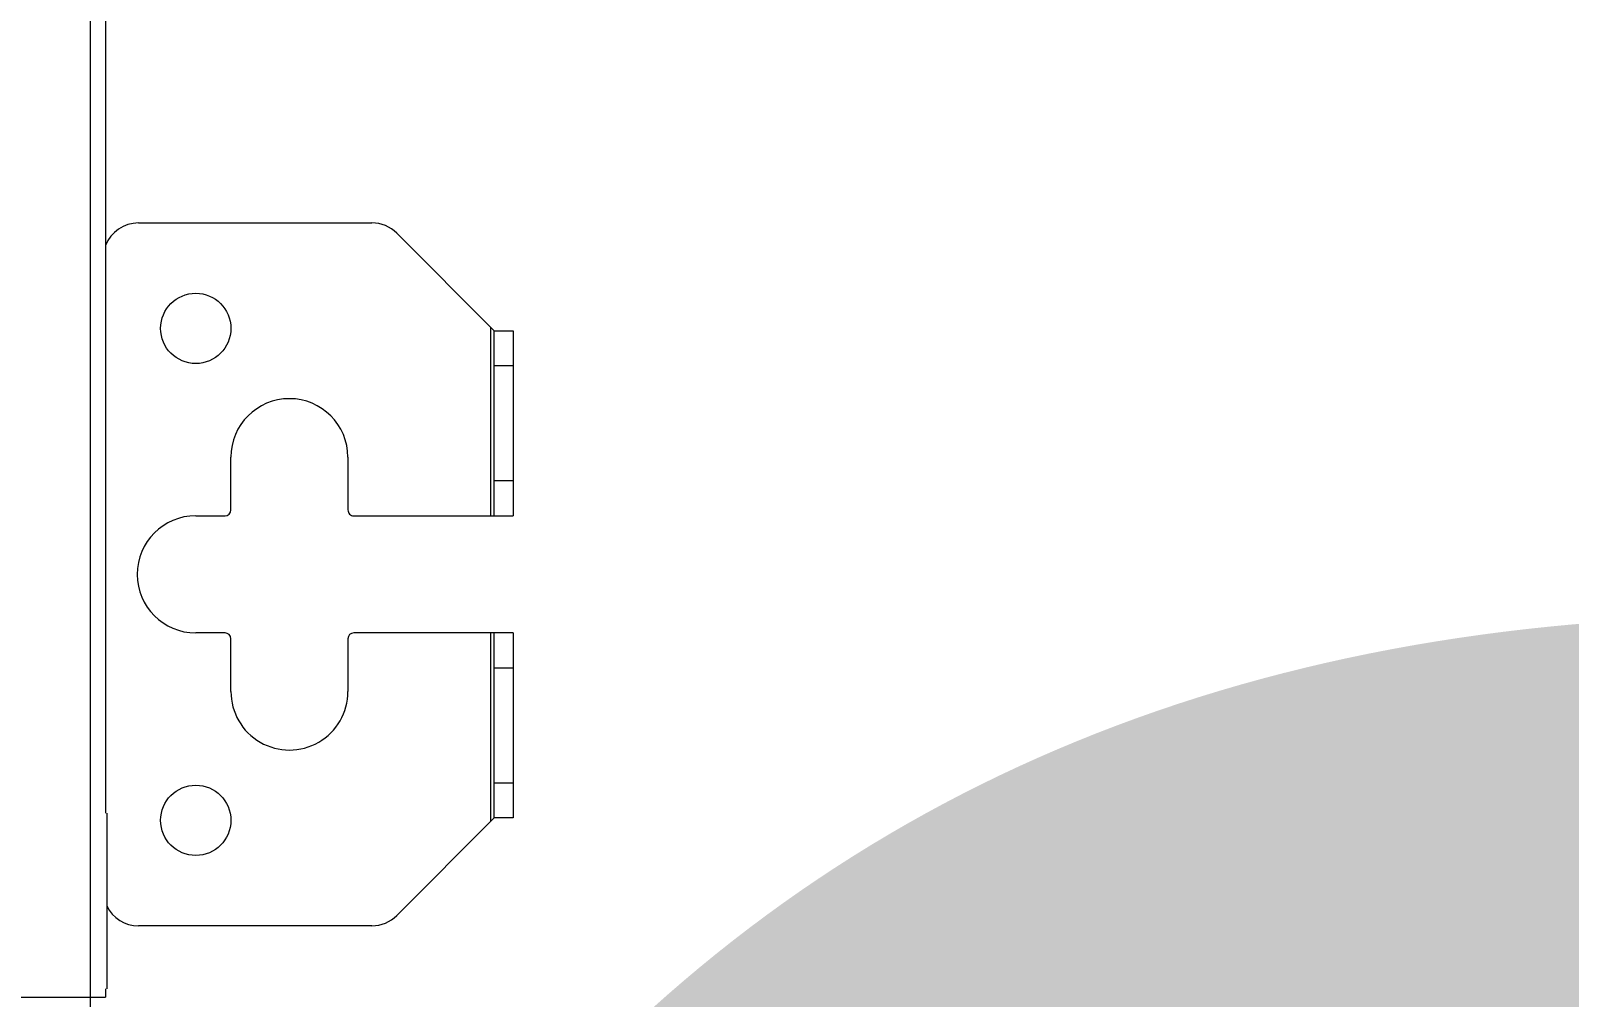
# Model space of a CAD drawing. Header units: millimetres. Extents: x 61566 to 667441, y 0 to 118800.
# Drawn here: x 447930.8 to 448062.2, y 50674.9 to 50757.4 of the extents above; entities that cross this region are included whole.
import ezdxf

# ---------------------------------------------------------------- set-up
doc = ezdxf.new("R2010")
doc.units = ezdxf.units.MM
doc.header["$LTSCALE"] = 200
for name, color, linetype in [('LG-환기', 2, 'Continuous'), ('TEXT', 3, 'Continuous'), ('환기유니트', 6, 'Continuous')]:
    doc.layers.add(name, color=color, linetype=linetype)
doc.styles.add('LG전자', font='malgun.ttf')

# ---------------------------------------------------------------- blocks, each defined once
blk = doc.blocks.new('상업용 프리미엄환기 800~1000CMH')
at = {"layer": 'LG-환기', "color": 0, "linetype": 'Continuous', "lineweight": 18}
for p, q in [((993.6, 1295.76), (993.6, 1297.36)), ((993.6, 1297.36), (1009.4, 1297.36)), ((996.6, 1297.36), (996.6, 1295.76)), ((1006.4, 1295.76), (1006.4, 1297.36)), ((1009.4, 1283.76), (1009.4, 1297.36)), ((1019.4, 1297.36), (1019.4, 1283.76)), ((1019.4, 1297.36), (1035.2, 1297.36)), ((1022.4, 1297.36), (1022.4, 1295.76)), ((1032.2, 1295.76), (1032.2, 1297.36)), ((1035.2, 1297.36), (1035.2, 1295.76)), ((993.6, 1295.76), (985.28, 1287.44)), ((1009.4, 1295.46), (993.3, 1295.46)), ((1009.4, 1295.76), (993.6, 1295.76)), ((1035.2, 1295.76), (1019.4, 1295.76)), ((1035.5, 1295.46), (1019.4, 1295.46)), ((1043.52, 1287.44), (1035.2, 1295.76)), ((984.4, 1265.36), (984.4, 1285.31)), ((1044.4, 1285.31), (1044.4, 1265.36)), ((1004.4, 1283.26), (1008.9, 1283.26)), ((1019.9, 1283.26), (1024.4, 1283.26)), ((1008.9, 1273.26), (1004.4, 1273.26)), ((1009.4, 1270.26), (1009.4, 1272.76)), ((1019.4, 1272.76), (1019.4, 1270.26)), ((1024.4, 1273.26), (1019.9, 1273.26)), ((705.48, 1262.56), (1034.79, 1262.56)), ((1034.8, 1262.66), (1049.8, 1262.66)), ((1049.79, 1262.56), (1050.5, 1262.56)), ((1050.5, 989.05), (1050.5, 1262.56)), ((1051.8, 1261.26), (705.48, 1261.26))]:
    blk.add_line(p, q, dxfattribs=at)
for centre in [(993.4, 1270.26), (1035.4, 1270.26)]:
    blk.add_circle(centre, 3, dxfattribs=at)
for centre, radius, start, end in [((987.4, 1285.31), 3, 135, 180), ((1041.4, 1285.31), 3, 0, 45), ((1004.4, 1278.26), 5, 90, 270), ((1008.9, 1283.76), 0.5, 270, 0), ((1019.9, 1283.76), 0.5, 180, 270), ((1024.4, 1278.26), 5, 270, 90), ((1008.9, 1272.76), 0.5, 0, 90), ((1019.9, 1272.76), 0.5, 90, 180), ((1014.4, 1270.26), 5, 180, 0), ((987.4, 1265.36), 3, 180, 248.9597), ((1041.4, 1265.36), 3, 295.8862, 0)]:
    blk.add_arc(centre, radius, start, end, dxfattribs=at)

msp = doc.modelspace()

# ---------------------------------------------------------------- block references
at = {"layer": '환기유니트', "rotation": 269.9999999999999}
msp.add_blockref('상업용 프리미엄환기 800~1000CMH', (446674.62, 51725.43), dxfattribs=at)

# ---------------------------------------------------------------- texts
at = {"layer": 'TEXT', "color": 2, "style": 'LG전자'}
msp.add_text('ø250', height=450, dxfattribs=at).set_placement((447900.74, 50363.35, 0))

doc.saveas('drawing.dxf')
